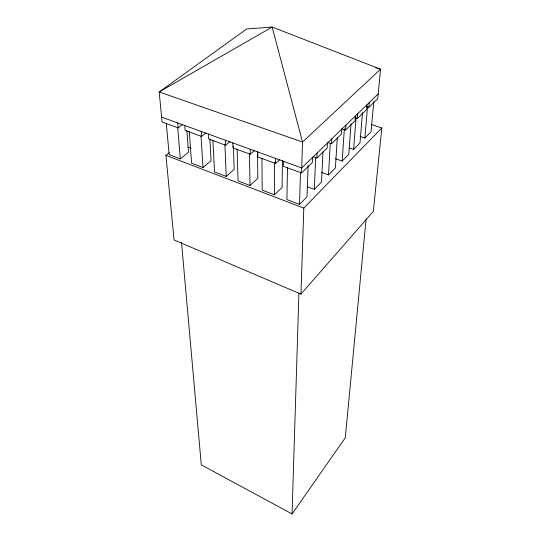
<?xml version="1.0" encoding="UTF-8"?>
<svg xmlns="http://www.w3.org/2000/svg" width="541" height="541" viewBox="0 0 541 541"><rect width="100%" height="100%" fill="white"/><g stroke="black" fill="none" stroke-linecap="round" stroke-linejoin="round"><path stroke-width="0.81" d="M261.952 158.121L262.182 190.134L274.47 194.828L274.618 162.746M257.753 151.974L257.807 156.971L275.592 163.463L275.619 158.452M282.429 160.501L282.111 187.423L274.47 194.828M283.383 161.272L283.315 166.283L301.58 172.958L312.346 162.456L312.549 157.451M287.46 167.385L286.919 199.575L299.531 204.383L307.004 196.789L308.127 165.539M299.531 204.383L300.465 172.133M301.58 172.958L302.514 142.026L272.17 27.05L246.682 28.977L159.189 91.956L162.097 122.016L178.158 127.879L182.757 124.295M181.499 242.294L201.293 464.861L292.052 513.95L298.923 293.195M169.198 152.711L165.918 155.328L174.06 239.961L300.945 294.115L303.805 208.089L381.811 127.967L371.417 124.545M307.322 186.753L314.321 189.357L315.694 157.363M312.948 156.667L316.864 158.053L317.08 153.062M322.984 151.872L321.496 182.067L314.321 189.357M327.44 143.027L327.177 147.997L316.864 158.053M321.618 172.43L328.522 174.926L330.294 143.169M327.643 142.439L331.511 143.771L331.789 138.821M337.266 137.955L335.413 167.926L328.522 174.926M341.723 129.198L341.405 134.127L331.511 143.771M335.346 158.669L342.169 161.069L344.353 128.717M341.574 128.738L345.557 130.077L345.895 125.16M351.028 123.774L348.789 154.341L342.169 161.069M355.43 115.93L355.058 120.812L345.557 130.077M349.601 148.078L353.598 149.451L356.086 117.323M354.957 117.83L357.317 118.607L357.702 113.732M362.511 112.65L360.002 142.952L353.598 149.451M366.906 104.812L366.487 109.661L357.317 118.607M360.103 136.433L364.85 138.029L367.616 106.144M366.534 106.591L368.874 107.341L369.3 102.499M373.804 101.654L371.038 131.74L364.85 138.029M366.088 219.064L345.293 437.777L292.052 513.95M381.811 127.967L373.344 211.382L300.945 294.115M368.874 107.341L377.733 98.705L380.539 69.207L272.17 27.05L159.189 91.956L302.514 142.026L380.539 69.207L375.711 67.753M378.186 93.891L301.729 167.926L161.624 117.12M275.592 163.463L279.873 159.494M237.107 149.052L238.06 180.931L250.043 185.509L257.834 178.293L257.536 151.487M232.786 142.919L232.955 147.896L250.28 154.219L254.655 150.351M212.89 140.214L214.54 171.957L226.226 176.42L234.158 169.38L233.381 146.029M189.282 131.598L191.588 163.199L202.99 167.554L211.058 160.691L209.874 139.098M208.461 134.1L208.731 139.051L225.624 145.218L230.074 141.444M166.256 123.192L169.184 154.652L180.322 158.898L188.505 152.204L186.895 130.712M184.745 125.498L185.123 130.428L201.59 136.44L206.121 132.761M187.889 147.078L191.041 148.254M165.918 155.328L303.805 208.089M177.752 122.963L178.158 127.879M177.698 127.365L180.322 158.898M201.279 131.497L201.59 136.44M201.009 135.879L202.99 167.554M225.421 140.254L225.624 145.218M224.921 144.603L226.226 176.42M249.448 153.556L250.043 185.509M250.192 149.235L250.28 154.219"/></g></svg>
